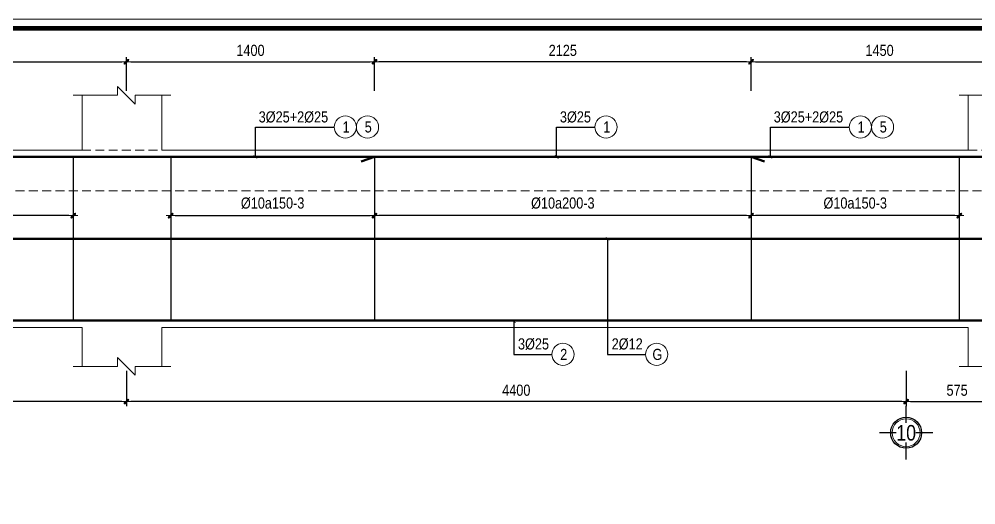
# Model space of a CAD drawing. Header units: millimetres. Extents: x 397144 to 8960116, y 345581 to 674207.
# Drawn here: x 4960394 to 4965793, y 637572 to 640310 of the extents above; entities that cross this region are included whole.
import ezdxf
from ezdxf.enums import TextEntityAlignment as Align

# ---------------------------------------------------------------- set-up
doc = ezdxf.new("R2010")
doc.units = ezdxf.units.MM
doc.header["$PDSIZE"] = -10
doc.linetypes.add('HIDDEN', pattern=[0.375, 0.25, -0.125])
doc.layers.get('0').update_dxf_attribs({"linetype": 'CONTINUOUS'})
doc.layers.get('Defpoints').update_dxf_attribs({"color": 12, "linetype": 'CONTINUOUS'})
for name, color, linetype, lineweight in [('2', 2, 'CONTINUOUS', 20), ('CDAI', 8, 'CONTINUOUS', 30), ('CTHEP', 2, 'CONTINUOUS', 50), ('DBAO', 3, 'CONTINUOUS', 20), ('DGIONG', 4, 'CONTINUOUS', 13), ('KTH', 150, 'CONTINUOUS', 5), ('Net khuat', 8, 'HIDDEN', 13), ('STICK', 1, 'CONTINUOUS', 9), ('TEXT', 7, 'CONTINUOUS', 15)]:
    doc.layers.add(name, color=color, linetype=linetype, lineweight=lineweight)
doc.layers.add('8', color=8, linetype='CONTINUOUS')
doc.styles.add('HELVECONDENSE', font='VHELVCN_0.TTF')
doc.styles.add('Star-HelCon', font='VHELVCN_0.TTF')
doc.styles.add('TTP-HelCon', font='VHELVCN_0.TTF')
doc.styles.add('VNI-HELVE-CONDENSE', font='VHELVCN_0.TTF')
doc.dimstyles.new('kc-25', dxfattribs={"dimtxt": 62.5, "dimasz": 20, "dimexe": 20, "dimexo": 50, "dimgap": 25, "dimtad": 3, "dimdec": 0, "dimzin": 0, "dimdsep": 46, "dimtxsty": 'VNI-HELVE-CONDENSE', "dimblk": 'DIM', "dimcen": 2.5, "dimclrd": 256, "dimclre": 154, "dimclrt": 7, "dimaunit": 1, "dimadec": 0, "dimazin": 0, "dimtfac": 1, "dimtdec": 0, "dimtix": 1, "dimtmove": 0, "dimatfit": 3, "dimldrblk": 'DOT', "dimfxl": 1, "dimtolj": 1, "dimtzin": 0, "dimarcsym": 0})
doc.dimstyles.new('TTP-25', dxfattribs={"dimscale": 25, "dimtxt": 2.5, "dimasz": 1, "dimexe": 1, "dimexo": 1, "dimgap": 0.09, "dimtad": 0, "dimdec": 4, "dimrnd": 5, "dimzin": 9, "dimdsep": 46, "dimtxsty": 'TTP-HelCon', "dimblk": 'Stick1', "dimcen": 0.09, "dimdle": 1.5, "dimclrd": 256, "dimclre": 256, "dimclrt": 7, "dimadec": 0, "dimazin": 0, "dimtfac": 1, "dimtdec": 4, "dimtmove": 0, "dimatfit": 3, "dimldrblk": '_ArchTick1', "dimfxl": 1, "dimtvp": 1, "dimtolj": 1, "dimtzin": 0, "dimarcsym": 0})

# ---------------------------------------------------------------- blocks, each defined once
blk = doc.blocks.new('Stick1')
at = {"layer": 'STICK'}
h = blk.add_hatch(color=256, dxfattribs=at)
edge = h.paths.add_edge_path()
edge.add_line((0.3, 0.5), (-0.5, -0.3))
edge.add_arc((-0.4, -0.4), 0.141, 135, 315)
edge.add_line((-0.3, -0.5), (0.5, 0.3))
edge.add_arc((0.4, 0.4), 0.141, 315, 495)
blk.add_line((1, 0), (-1, 0), dxfattribs=at)
blk.add_lwpolyline([(0.3, 0.5), (-0.5, -0.3, 1), (-0.3, -0.5), (0.5, 0.3, 1), (0.3, 0.5, 1)], format="xyb", dxfattribs=at)
blk = doc.blocks.new('*D443')
at = {"layer": 'Defpoints', "color": 0, "transparency": 16777216}
for p in [(4954899.4, 638352), (4960999.4, 638352), (4954899.4, 638154)]:
    blk.add_point(p, dxfattribs=at)
at = {"layer": 'KTH', "lineweight": -2, "transparency": 16777216}
for p, q in [((4954899.4, 638327), (4954899.4, 638129)), ((4960999.4, 638327), (4960999.4, 638129)), ((4960974.4, 638154), (4954924.4, 638154))]:
    blk.add_line(p, q, dxfattribs=at)
at = {"layer": 'KTH', "lineweight": -2, "transparency": 16777216, "xscale": 25, "yscale": 25, "zscale": 25, "rotation": 180}
blk.add_blockref('Stick1', (4954899.4, 638154), dxfattribs=at)
at = {"layer": 'KTH', "lineweight": -2, "transparency": 16777216, "xscale": 25, "yscale": 25, "zscale": 25}
blk.add_blockref('Stick1', (4960999.4, 638154), dxfattribs=at)
at = {"layer": 'KTH', "color": 7, "transparency": 16777216, "insert": (4957949.4, 638217.8), "char_height": 62.5, "attachment_point": 5, "style": 'TTP-HelCon'}
blk.add_mtext('\\A1;6100', dxfattribs=at)
blk = doc.blocks.new('_ArchTick1')
at = {"color": 0, "const_width": 3.81}
blk.add_lwpolyline([(-12.7, -12.7), (12.7, 12.7)], dxfattribs=at)
blk = doc.blocks.new('*D444')
at = {"layer": 'Defpoints', "color": 0, "transparency": 16777216}
for p in [(4962399.4, 640069.4), (4960999.4, 639880.4), (4962399.4, 639880.4)]:
    blk.add_point(p, dxfattribs=at)
at = {"layer": 'KTH', "lineweight": -2, "transparency": 16777216}
for p, q in [((4960999.4, 639905.4), (4960999.4, 640094.4)), ((4962399.4, 639905.4), (4962399.4, 640094.4)), ((4961024.4, 640069.4), (4962374.4, 640069.4))]:
    blk.add_line(p, q, dxfattribs=at)
at = {"layer": 'KTH', "lineweight": -2, "transparency": 16777216, "xscale": 25, "yscale": 25, "zscale": 25, "rotation": 180}
blk.add_blockref('Stick1', (4960999.4, 640069.4), dxfattribs=at)
at = {"layer": 'KTH', "lineweight": -2, "transparency": 16777216, "xscale": 25, "yscale": 25, "zscale": 25}
blk.add_blockref('Stick1', (4962399.4, 640069.4), dxfattribs=at)
at = {"layer": 'KTH', "color": 7, "transparency": 16777216, "insert": (4961699.4, 640133.2), "char_height": 62.5, "attachment_point": 5, "style": 'TTP-HelCon'}
blk.add_mtext('\\A1;1400', dxfattribs=at)
blk = doc.blocks.new('*D446')
at = {"layer": 'Defpoints', "color": 0, "transparency": 16777216}
for p in [(4965974.4, 640069.4), (4964524.4, 639880.4), (4965974.4, 639880.4)]:
    blk.add_point(p, dxfattribs=at)
at = {"layer": 'KTH', "lineweight": -2, "transparency": 16777216}
for p, q in [((4964524.4, 639905.4), (4964524.4, 640094.4)), ((4965974.4, 639905.4), (4965974.4, 640094.4)), ((4964549.4, 640069.4), (4965949.4, 640069.4))]:
    blk.add_line(p, q, dxfattribs=at)
at = {"layer": 'KTH', "lineweight": -2, "transparency": 16777216, "xscale": 25, "yscale": 25, "zscale": 25, "rotation": 180}
blk.add_blockref('Stick1', (4964524.4, 640069.4), dxfattribs=at)
at = {"layer": 'KTH', "lineweight": -2, "transparency": 16777216, "xscale": 25, "yscale": 25, "zscale": 25}
blk.add_blockref('Stick1', (4965974.4, 640069.4), dxfattribs=at)
at = {"layer": 'KTH', "color": 7, "transparency": 16777216, "insert": (4965249.4, 640133.2), "char_height": 62.5, "attachment_point": 5, "style": 'TTP-HelCon'}
blk.add_mtext('\\A1;1450', dxfattribs=at)
blk = doc.blocks.new('*D448')
at = {"layer": 'Defpoints', "color": 0, "transparency": 16777216}
for p in [(4964524.4, 639342), (4965699.4, 639342), (4964524.4, 639202)]:
    blk.add_point(p, dxfattribs=at)
at = {"layer": 'KTH', "lineweight": -2, "transparency": 16777216}
for p, q in [((4964524.4, 639317), (4964524.4, 639177)), ((4965699.4, 639317), (4965699.4, 639177)), ((4965674.4, 639202), (4964549.4, 639202))]:
    blk.add_line(p, q, dxfattribs=at)
at = {"layer": 'KTH', "lineweight": -2, "transparency": 16777216, "xscale": 25, "yscale": 25, "zscale": 25, "rotation": 180}
blk.add_blockref('Stick1', (4964524.4, 639202), dxfattribs=at)
at = {"layer": 'KTH', "lineweight": -2, "transparency": 16777216, "xscale": 25, "yscale": 25, "zscale": 25}
blk.add_blockref('Stick1', (4965699.4, 639202), dxfattribs=at)
at = {"layer": 'KTH', "color": 7, "transparency": 16777216, "insert": (4965111.9, 639271.9), "char_height": 62.5, "attachment_point": 5, "style": 'TTP-HelCon'}
blk.add_mtext('\\A1;Þ10a150-3', dxfattribs=at)
blk = doc.blocks.new('*D455')
at = {"layer": 'Defpoints', "color": 0, "transparency": 16777216}
for p in [(4960999.4, 640069.4), (4959349.4, 639880.4), (4960999.4, 639880.4)]:
    blk.add_point(p, dxfattribs=at)
at = {"layer": 'KTH', "lineweight": -2, "transparency": 16777216}
for p, q in [((4959349.4, 639905.4), (4959349.4, 640094.4)), ((4960999.4, 639905.4), (4960999.4, 640094.4)), ((4959374.4, 640069.4), (4960974.4, 640069.4))]:
    blk.add_line(p, q, dxfattribs=at)
at = {"layer": 'KTH', "lineweight": -2, "transparency": 16777216, "xscale": 25, "yscale": 25, "zscale": 25, "rotation": 180}
blk.add_blockref('Stick1', (4959349.4, 640069.4), dxfattribs=at)
at = {"layer": 'KTH', "lineweight": -2, "transparency": 16777216, "xscale": 25, "yscale": 25, "zscale": 25}
blk.add_blockref('Stick1', (4960999.4, 640069.4), dxfattribs=at)
at = {"layer": 'KTH', "color": 7, "transparency": 16777216, "insert": (4960174.4, 640133.2), "char_height": 62.5, "attachment_point": 5, "style": 'TTP-HelCon'}
blk.add_mtext('\\A1;1650', dxfattribs=at)
blk = doc.blocks.new('*D456')
at = {"layer": 'Defpoints', "color": 0, "transparency": 16777216}
for p in [(4959349.4, 639342), (4960699.4, 639342), (4959349.4, 639202)]:
    blk.add_point(p, dxfattribs=at)
at = {"layer": 'KTH', "lineweight": -2, "transparency": 16777216}
for p, q in [((4959349.4, 639317), (4959349.4, 639177)), ((4960699.4, 639317), (4960699.4, 639177)), ((4960674.4, 639202), (4959374.4, 639202))]:
    blk.add_line(p, q, dxfattribs=at)
at = {"layer": 'KTH', "lineweight": -2, "transparency": 16777216, "xscale": 25, "yscale": 25, "zscale": 25, "rotation": 180}
blk.add_blockref('Stick1', (4959349.4, 639202), dxfattribs=at)
at = {"layer": 'KTH', "lineweight": -2, "transparency": 16777216, "xscale": 25, "yscale": 25, "zscale": 25}
blk.add_blockref('Stick1', (4960699.4, 639202), dxfattribs=at)
at = {"layer": 'KTH', "color": 7, "transparency": 16777216, "insert": (4960024.4, 639271.9), "char_height": 62.5, "attachment_point": 5, "style": 'TTP-HelCon'}
blk.add_mtext('\\A1;Þ10a150-3', dxfattribs=at)
blk = doc.blocks.new('*D458')
at = {"layer": 'Defpoints', "color": 0, "transparency": 16777216}
for p in [(4961249.4, 639342), (4962399.4, 639342), (4962399.4, 639202)]:
    blk.add_point(p, dxfattribs=at)
at = {"layer": 'KTH', "lineweight": -2, "transparency": 16777216}
for p, q in [((4961249.4, 639317), (4961249.4, 639177)), ((4962399.4, 639317), (4962399.4, 639177)), ((4961274.4, 639202), (4962374.4, 639202))]:
    blk.add_line(p, q, dxfattribs=at)
at = {"layer": 'KTH', "lineweight": -2, "transparency": 16777216, "xscale": 25, "yscale": 25, "zscale": 25, "rotation": 180}
blk.add_blockref('Stick1', (4961249.4, 639202), dxfattribs=at)
at = {"layer": 'KTH', "lineweight": -2, "transparency": 16777216, "xscale": 25, "yscale": 25, "zscale": 25}
blk.add_blockref('Stick1', (4962399.4, 639202), dxfattribs=at)
at = {"layer": 'KTH', "color": 7, "transparency": 16777216, "insert": (4961824.4, 639271.9), "char_height": 62.5, "attachment_point": 5, "style": 'TTP-HelCon'}
blk.add_mtext('\\A1;Þ10a150-3', dxfattribs=at)
blk = doc.blocks.new('*D459')
at = {"layer": 'Defpoints', "color": 0, "transparency": 16777216}
for p in [(4962399.4, 639342), (4964524.4, 639342), (4962399.4, 639202)]:
    blk.add_point(p, dxfattribs=at)
at = {"layer": 'KTH', "lineweight": -2, "transparency": 16777216}
for p, q in [((4962399.4, 639317), (4962399.4, 639177)), ((4964524.4, 639317), (4964524.4, 639177)), ((4964499.4, 639202), (4962424.4, 639202))]:
    blk.add_line(p, q, dxfattribs=at)
at = {"layer": 'KTH', "lineweight": -2, "transparency": 16777216, "xscale": 25, "yscale": 25, "zscale": 25, "rotation": 180}
blk.add_blockref('Stick1', (4962399.4, 639202), dxfattribs=at)
at = {"layer": 'KTH', "lineweight": -2, "transparency": 16777216, "xscale": 25, "yscale": 25, "zscale": 25}
blk.add_blockref('Stick1', (4964524.4, 639202), dxfattribs=at)
at = {"layer": 'KTH', "color": 7, "transparency": 16777216, "insert": (4963461.9, 639271.9), "char_height": 62.5, "attachment_point": 5, "style": 'TTP-HelCon'}
blk.add_mtext('\\A1;Þ10a200-3', dxfattribs=at)
blk = doc.blocks.new('*D460')
at = {"layer": 'Defpoints', "color": 0, "transparency": 16777216}
for p in [(4962399.4, 640069.4), (4962399.4, 639880.4), (4964524.4, 639880.4)]:
    blk.add_point(p, dxfattribs=at)
at = {"layer": 'KTH', "lineweight": -2, "transparency": 16777216}
for p, q in [((4962399.4, 639905.4), (4962399.4, 640094.4)), ((4964524.4, 639905.4), (4964524.4, 640094.4)), ((4964499.4, 640069.4), (4962424.4, 640069.4))]:
    blk.add_line(p, q, dxfattribs=at)
at = {"layer": 'KTH', "lineweight": -2, "transparency": 16777216, "xscale": 25, "yscale": 25, "zscale": 25, "rotation": 180}
blk.add_blockref('Stick1', (4962399.4, 640069.4), dxfattribs=at)
at = {"layer": 'KTH', "lineweight": -2, "transparency": 16777216, "xscale": 25, "yscale": 25, "zscale": 25}
blk.add_blockref('Stick1', (4964524.4, 640069.4), dxfattribs=at)
at = {"layer": 'KTH', "color": 7, "transparency": 16777216, "insert": (4963461.9, 640133.2), "char_height": 62.5, "attachment_point": 5, "style": 'TTP-HelCon'}
blk.add_mtext('\\A1;2125', dxfattribs=at)
blk = doc.blocks.new('*D461')
at = {"layer": 'Defpoints', "color": 0, "transparency": 16777216}
for p in [(4960999.4, 638352), (4965399.4, 638352), (4960999.4, 638154)]:
    blk.add_point(p, dxfattribs=at)
at = {"layer": 'KTH', "lineweight": -2, "transparency": 16777216}
for p, q in [((4960999.4, 638327), (4960999.4, 638129)), ((4965399.4, 638327), (4965399.4, 638129)), ((4965374.4, 638154), (4961024.4, 638154))]:
    blk.add_line(p, q, dxfattribs=at)
at = {"layer": 'KTH', "lineweight": -2, "transparency": 16777216, "xscale": 25, "yscale": 25, "zscale": 25, "rotation": 180}
blk.add_blockref('Stick1', (4960999.4, 638154), dxfattribs=at)
at = {"layer": 'KTH', "lineweight": -2, "transparency": 16777216, "xscale": 25, "yscale": 25, "zscale": 25}
blk.add_blockref('Stick1', (4965399.4, 638154), dxfattribs=at)
at = {"layer": 'KTH', "color": 7, "transparency": 16777216, "insert": (4963199.4, 638217.8), "char_height": 62.5, "attachment_point": 5, "style": 'TTP-HelCon'}
blk.add_mtext('\\A1;4400', dxfattribs=at)
blk = doc.blocks.new('dau truc')
blk.add_circle((0, 0), 180)
at = {"layer": '8'}
for p, q in [((0, 127), (0, 345)), ((-127, 0), (-345, 0)), ((345, 0), (127, 0)), ((0, -345), (0, -127))]:
    blk.add_line(p, q, dxfattribs=at)
blk.add_circle((0, 0), 200, dxfattribs=at)
at = {"layer": 'TEXT', "style": 'HELVECONDENSE'}
blk.add_attdef('A', text='', height=233, dxfattribs=at).set_placement((0, 0), align=Align.MIDDLE)
blk = doc.blocks.new('*D462')
at = {"layer": 'Defpoints', "color": 0, "transparency": 16777216}
for p in [(4965399.4, 638352), (4965974.4, 638352), (4965974.4, 638154)]:
    blk.add_point(p, dxfattribs=at)
at = {"layer": 'KTH', "lineweight": -2, "transparency": 16777216}
for p, q in [((4965399.4, 638327), (4965399.4, 638129)), ((4965974.4, 638327), (4965974.4, 638129)), ((4965424.4, 638154), (4965949.4, 638154))]:
    blk.add_line(p, q, dxfattribs=at)
at = {"layer": 'KTH', "lineweight": -2, "transparency": 16777216, "xscale": 25, "yscale": 25, "zscale": 25, "rotation": 180}
blk.add_blockref('Stick1', (4965399.4, 638154), dxfattribs=at)
at = {"layer": 'KTH', "lineweight": -2, "transparency": 16777216, "xscale": 25, "yscale": 25, "zscale": 25}
blk.add_blockref('Stick1', (4965974.4, 638154), dxfattribs=at)
at = {"layer": 'KTH', "color": 7, "transparency": 16777216, "insert": (4965686.9, 638217.8), "char_height": 62.5, "attachment_point": 5, "style": 'TTP-HelCon'}
blk.add_mtext('\\A1;575', dxfattribs=at)
blk = doc.blocks.new('CHG_XX_Khung ten')
blk.add_lwpolyline([(15, 579), (826, 579), (826, 15), (15, 15)], close=True)
at = {"color": 4, "linetype": 'Continuous', "const_width": 1}
blk.add_lwpolyline([(17, 577), (824, 577), (824, 17), (17, 17)], close=True, dxfattribs=at)
blk = doc.blocks.new('DIM')
h = blk.add_hatch(color=1)
h.paths.add_polyline_path([(0.49, 0.29, 1), (0.29, 0.49), (-0.19, 0), (0.19, 0)])
h.paths.add_polyline_path([(0.19, 0), (-0.19, 0), (-0.49, -0.29, 1), (-0.29, -0.49)])
at = {"color": 9}
for p, q in [((-0.19, 0), (-1.5, 0)), ((0.19, 0), (1.5, 0))]:
    blk.add_line(p, q, dxfattribs=at)
at = {"color": 1}
for p, q in [((-0.49, -0.29), (0.29, 0.49)), ((-0.29, -0.49), (0.49, 0.29)), ((-0.19, 0), (0.19, 0))]:
    blk.add_line(p, q, dxfattribs=at)
blk.add_arc((-0.39, -0.39), 0.138, 135, 315, dxfattribs=at)

msp = doc.modelspace()

# ---------------------------------------------------------------- linework, layer by layer
at = {"layer": 'CDAI', "ltscale": 52.5}
for p, q in [((4960699.3638, 639532.96464), (4960699.3638, 638610.96464)), ((4961249.3638, 639532.96464), (4961249.3638, 638610.96464)), ((4962399.3638, 639532.96464), (4962399.3638, 638610.96464)), ((4962399.3638, 639532.96464), (4962399.3638, 638610.96464)), ((4964524.3638, 639532.96464), (4964524.3638, 638610.96464)), ((4965699.3638, 639532.96464), (4965699.3638, 638610.96464))]:
    msp.add_line(p, q, dxfattribs=at)
at = {"layer": 'CTHEP'}
for p, q in [((4962324.3638, 639507.96464), (4962399.3638, 639532.96464)), ((4964599.3638, 639507.96464), (4964524.3638, 639532.96464))]:
    msp.add_line(p, q, dxfattribs=at)
for points in [[(4971069.36379, 639532.96464), (4954929.3638, 639532.96464)], [(4954999.3638, 638610.96464), (4971035.14123, 638610.96464)]]:
    msp.add_lwpolyline(points, dxfattribs=at)
at = {"layer": 'DBAO'}
for points in [[(4960749.3638, 639880.35898), (4960749.3638, 639571.96464)], [(4961199.3638, 639880.35898), (4961199.3638, 639571.96464)], [(4965749.3638, 639880.35898), (4965749.3638, 639571.96464)], [(4960749.3638, 639571.96464), (4954899.3638, 639571.96464), (4954899.3638, 638571.96464), (4960749.3638, 638571.96464)], [(4961199.3638, 639571.96464), (4965749.3638, 639571.96464)], [(4960749.3638, 638351.96464), (4960749.3638, 638571.96464)], [(4961199.3638, 638571.96464), (4965749.3638, 638571.96464)], [(4961199.3638, 638351.96464), (4961199.3638, 638571.96464)], [(4965749.3638, 638351.96464), (4965749.3638, 638571.96464)]]:
    msp.add_lwpolyline(points, dxfattribs=at)
at = {"layer": 'DGIONG'}
for points in [[(4960699.3638, 639880.35898), (4960949.3638, 639880.35898), (4960949.3638, 639930.35898), (4961049.3638, 639830.35898), (4961049.3638, 639880.35898), (4961249.3638, 639880.35898)], [(4965699.3638, 639880.35898), (4965924.3638, 639880.35898), (4965924.3638, 639930.35898), (4966024.3638, 639830.35898), (4966024.3638, 639880.35898), (4966249.3638, 639880.35898)], [(4960699.3638, 638351.96464), (4960949.3638, 638351.96464), (4960949.3638, 638401.96464), (4961049.3638, 638301.96464), (4961049.3638, 638351.96464), (4961249.3638, 638351.96464)], [(4965699.3638, 638351.96464), (4965924.3638, 638351.96464), (4965924.3638, 638401.96464), (4966024.3638, 638301.96464), (4966024.3638, 638351.96464), (4966249.3638, 638351.96464)]]:
    msp.add_lwpolyline(points, dxfattribs=at)
at = {"layer": 'Net khuat', "ltscale": 200}
for p, q in [((4960749.3638, 639571.96464), (4961199.3638, 639571.96464)), ((4965749.3638, 639571.96464), (4966199.3638, 639571.96464))]:
    msp.add_line(p, q, dxfattribs=at)
msp.add_lwpolyline([(4954899.3638, 638571.96464), (4954899.3638, 638571.96464), (4955199.3638, 638571.96464), (4955199.3638, 639341.96464), (4970799.36379, 639341.96464), (4970799.36379, 638571.96464), (4970799.36379, 638571.96464), (4971099.36379, 638571.96464)], dxfattribs=at)

# ---------------------------------------------------------------- block references
at = {"layer": '2', "ltscale": 300}
ref = msp.add_blockref('dau truc', (4965399.3638, 637978.12223), dxfattribs=dict(at, xscale=0.4367131292819977, yscale=0.4367131292819977, zscale=0.4367131292819977))
ref.add_attrib('A', '10', dxfattribs={"layer": 'TEXT', "height": 87.5, "style": 'HELVECONDENSE'}).set_placement((4965399.3638, 637978.12223), align=Align.MIDDLE)

# ---------------------------------------------------------------- dimensions: what is measured, and where the dimension line sits
at = {"layer": 'KTH'}
for base, p1, p2, picture, middle in [((4960999.3638, 640069.35898), (4959349.3638, 639880.35898), (4960999.3638, 639880.35898), '*D455', (4960174.3638, 640133.19231)), ((4962399.3638, 640069.35898), (4960999.3638, 639880.35898), (4962399.3638, 639880.35898), '*D444', (4961699.3638, 640133.19231)), ((4965974.3638, 640069.35898), (4964524.3638, 639880.35898), (4965974.3638, 639880.35898), '*D446', (4965249.3638, 640133.19231)), ((4965974.3638, 638153.98677), (4965399.3638, 638351.96464), (4965974.3638, 638351.96464), '*D462', (4965686.8638, 638217.8201))]:
    dim = msp.add_linear_dim(base=base, p1=p1, p2=p2, angle=180, dimstyle='TTP-25', override={"dimtmove": 1}, dxfattribs=at)
    dim.commit()
    dim.dimension.update_dxf_attribs({"geometry": picture, "text_midpoint": middle})
for base, p1, p2, picture, middle in [((4962399.3638, 640069.35898), (4964524.3638, 639880.35898), (4962399.3638, 639880.35898), '*D460', (4963461.8638, 640133.19231)), ((4954899.3638, 638153.98677), (4960999.3638, 638351.96464), (4954899.3638, 638351.96464), '*D443', (4957949.3638, 638217.8201)), ((4960999.3638, 638153.98677), (4965399.3638, 638351.96464), (4960999.3638, 638351.96464), '*D461', (4963199.3638, 638217.8201))]:
    dim = msp.add_linear_dim(base=base, p1=p1, p2=p2, dimstyle='TTP-25', override={"dimtmove": 1}, dxfattribs=at)
    dim.commit()
    dim.dimension.update_dxf_attribs({"geometry": picture, "text_midpoint": middle})
for base, p1, p2, text, picture, middle in [((4959349.3638, 639201.95146), (4960699.3638, 639341.96464), (4959349.3638, 639341.96464), 'Þ10a150-3', '*D456', (4960024.3638, 639271.86812)), ((4962399.3638, 639201.95146), (4964524.3638, 639341.96464), (4962399.3638, 639341.96464), 'Þ10a200-3', '*D459', (4963461.8638, 639271.86812)), ((4964524.3638, 639201.95146), (4965699.3638, 639341.96464), (4964524.3638, 639341.96464), 'Þ10a150-3', '*D448', (4965111.8638, 639271.86812))]:
    dim = msp.add_linear_dim(base=base, p1=p1, p2=p2, angle=180, text=text, dimstyle='TTP-25', override={"dimtmove": 1}, dxfattribs=at)
    dim.commit()
    dim.dimension.update_dxf_attribs({"geometry": picture, "text_midpoint": middle})
dim = msp.add_linear_dim(base=(4962399.3638, 639201.95146), p1=(4961249.3638, 639341.96464), p2=(4962399.3638, 639341.96464), text='Þ10a150-3', dimstyle='TTP-25', override={"dimtmove": 1}, dxfattribs=at)
dim.commit()
dim.dimension.update_dxf_attribs({"geometry": '*D458', "text_midpoint": (4961824.3638, 639271.86812)})

# ---------------------------------------------------------------- next in the draw order: block references
at = {"layer": 'KTH', "ltscale": 0.8, "xscale": 25.92478421702978, "yscale": 25.92478421702978, "zscale": 25.92478421702978}
msp.add_blockref('CHG_XX_Khung ten', (4953653.34321, 625299.06132), dxfattribs=at)

# ---------------------------------------------------------------- next in the draw order: linework, layer by layer
at = {"layer": 'CTHEP'}
msp.add_line((4955097.97081, 639071.96464), (4971004.75718, 639071.96464), dxfattribs=at)
at = {"layer": 'DGIONG'}
for centre in [(4962234.68593, 639701.47375), (4962359.68593, 639701.47375), (4963705.67218, 639701.47375), (4965141.04128, 639701.47375), (4965266.04128, 639701.47375), (4963462.73615, 638419.92038), (4963991.41312, 638419.92038)]:
    msp.add_circle(centre, 62.5, dxfattribs=at)

# ---------------------------------------------------------------- next in the draw order: texts
at = {"layer": 'TEXT', "style": 'TTP-HelCon'}
for s, p in [('3Þ25+2Þ25', (4961745.68391, 639727.32669)), ('3Þ25', (4963445.5483, 639727.32669)), ('3Þ25+2Þ25', (4964652.03926, 639727.32669)), ('3Þ25', (4963208.92828, 638447.81743)), ('2Þ12', (4963737.60525, 638447.81743))]:
    msp.add_text(s, height=62.5, dxfattribs=at).set_placement(p)
at = {"layer": 'TEXT', "style": 'Star-HelCon'}
for s, p in [('1', (4962238.8526, 639701.47375)), ('5', (4962363.8526, 639701.47375)), ('1', (4963709.83885, 639701.47375)), ('1', (4965145.20795, 639701.47375)), ('5', (4965270.20795, 639701.47375)), ('2', (4963466.90282, 638419.92038)), ('G', (4963995.57978, 638419.92038))]:
    msp.add_text(s, height=62.5, dxfattribs=at).set_placement(p, align=Align.MIDDLE)

# ---------------------------------------------------------------- next in the draw order: leaders
at = {"layer": 'DGIONG'}
for points in [[(4961727.17214, 639532.96464), (4961727.17188, 639701.47375), (4962172.18593, 639701.47375)], [(4963427.03653, 639532.96464), (4963427.03626, 639701.47375), (4963643.17218, 639701.47375)], [(4964633.52749, 639532.96464), (4964633.52723, 639701.47375), (4965078.54128, 639701.47375)], [(4963714.59348, 639071.96464), (4963714.59322, 638419.92038), (4963928.91312, 638419.92038)], [(4963185.91651, 638606.96464), (4963185.91625, 638419.92038), (4963400.23615, 638419.92038)]]:
    msp.add_leader(points, dimstyle='kc-25', override={"dimtad": 0, "dimldrblk": 'ArchTick', "dimfxl": 100, "dimarcsym": 1}, dxfattribs=at)

doc.saveas('drawing.dxf')
